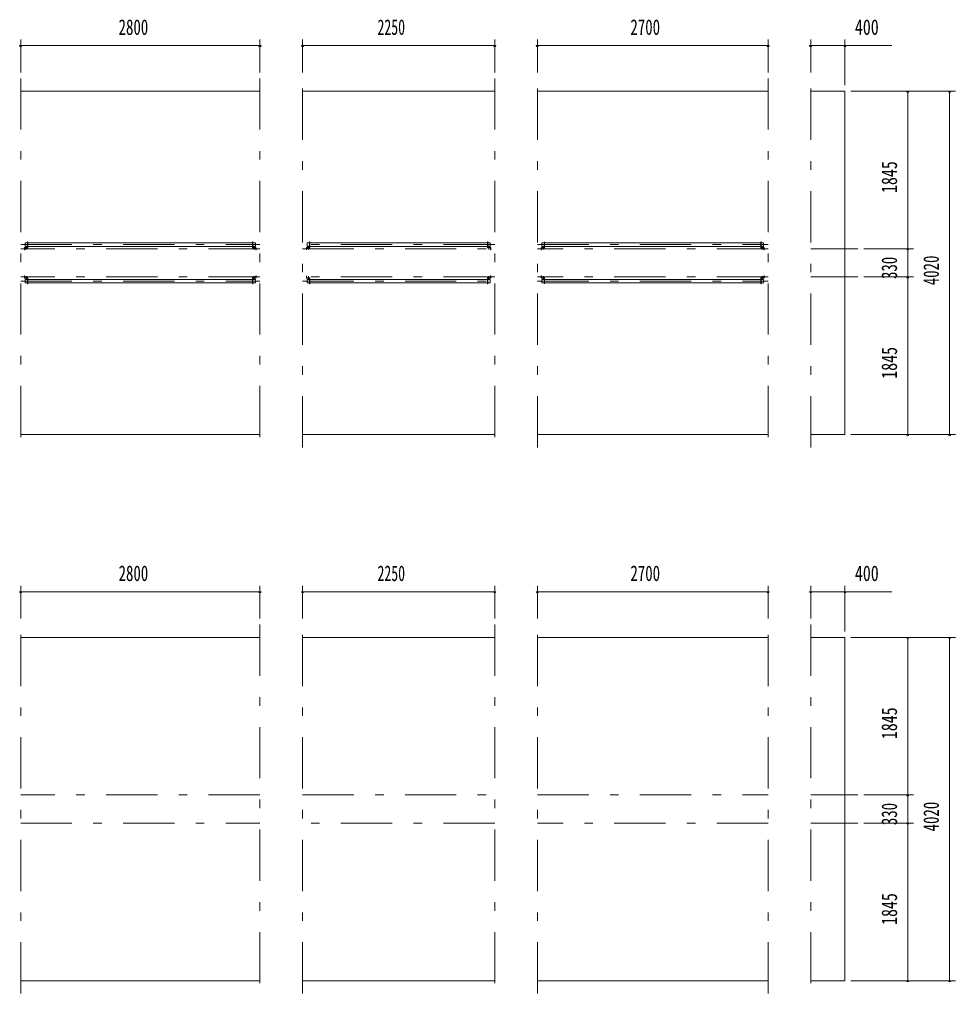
# Model space of a CAD drawing. Units: millimetres, scale not verified. Extents: x -31992 to 32005, y -14700 to 14700.
# Drawn here: x -22130 to -11171, y -10937 to 468 of the extents above; entities that cross this region are included whole.
import ezdxf
from ezdxf.enums import TextEntityAlignment as Align

# ---------------------------------------------------------------- set-up
doc = ezdxf.new("R2010")
doc.units = ezdxf.units.MM
doc.header["$LTSCALE"] = 50
doc.linetypes.add('USER3', pattern=[24, 12, -5, 2, -5])
for name, color, linetype, lineweight in [('0-2_1-07BOLD', 7, 'Continuous', 18), ('0-3_1-27CENTER', 3, 'USER3', 18), ('0-5_1-57DIM', 3, 'Continuous', 18)]:
    doc.layers.add(name, color=color, linetype=linetype, lineweight=lineweight)
doc.styles.add('ＭＳ ゴシック', font='')
doc.styles.get('ＭＳ ゴシック').set_extended_font_data('MS Gothic')

msp = doc.modelspace()

# ---------------------------------------------------------------- linework, layer by layer
at = {"layer": '0-2_1-07BOLD'}
for p, q in [((-19315.59, -372.46), (-22115.59, -372.46)), ((-16565.59, -372.46), (-18815.59, -372.46)), ((-13365.59, -372.46), (-16065.59, -372.46)), ((-22031.05, -2146.96), (-19400.15, -2146.96)), ((-18731.04, -2146.96), (-16650.14, -2146.96)), ((-13450.14, -2146.96), (-15981.04, -2146.96)), ((-22065.84, -2204.26), (-22036.24, -2204.26)), ((-22036.24, -2207.46), (-22065.84, -2207.46)), ((-22034.24, -2189.65), (-22063.09, -2189.65)), ((-19400.15, -2189.65), (-22031.05, -2189.65)), ((-19394.94, -2204.26), (-19365.34, -2204.26)), ((-19365.34, -2207.46), (-19394.94, -2207.46)), ((-19360.14, -2209.46), (-19360.14, -2229.46)), ((-18765.84, -2204.26), (-18736.24, -2204.26)), ((-18736.24, -2207.46), (-18765.84, -2207.46)), ((-18734.24, -2189.65), (-18763.09, -2189.65)), ((-16650.14, -2189.65), (-18731.04, -2189.65)), ((-16644.94, -2204.26), (-16615.34, -2204.26)), ((-16615.34, -2207.46), (-16644.94, -2207.46)), ((-16610.14, -2209.46), (-16610.14, -2229.46)), ((-16015.84, -2204.26), (-15986.24, -2204.26)), ((-15986.24, -2207.46), (-16015.84, -2207.46)), ((-16013.09, -2189.65), (-15984.24, -2189.65)), ((-15981.04, -2189.65), (-13450.14, -2189.65)), ((-13444.94, -2204.26), (-13415.34, -2204.26)), ((-13415.34, -2207.46), (-13444.94, -2207.46)), ((-13410.14, -2209.46), (-13410.14, -2229.46)), ((-22036.24, -2557.46), (-22065.84, -2557.46)), ((-22065.84, -2560.66), (-22036.24, -2560.66)), ((-22031.05, -2575.26), (-19400.15, -2575.26)), ((-19400.15, -2617.95), (-22031.05, -2617.95)), ((-19394.94, -2557.46), (-19365.34, -2557.46)), ((-19365.34, -2560.66), (-19394.94, -2560.66)), ((-18736.24, -2557.46), (-18765.84, -2557.46)), ((-18765.84, -2560.66), (-18736.24, -2560.66)), ((-18731.04, -2575.26), (-16650.14, -2575.26)), ((-16650.14, -2617.95), (-18731.04, -2617.95)), ((-16644.94, -2557.46), (-16615.34, -2557.46)), ((-16615.34, -2560.66), (-16644.94, -2560.66)), ((-16015.84, -2557.46), (-15986.24, -2557.46)), ((-15986.24, -2560.66), (-16015.84, -2560.66)), ((-13450.14, -2575.26), (-15981.04, -2575.26)), ((-15981.04, -2617.95), (-13450.14, -2617.95)), ((-13444.94, -2557.46), (-13415.34, -2557.46)), ((-13415.34, -2560.66), (-13444.94, -2560.66)), ((-22115.59, -4392.46), (-19315.59, -4392.46)), ((-18815.59, -4392.46), (-16565.59, -4392.46)), ((-16065.59, -4392.46), (-13365.59, -4392.46)), ((-19315.59, -6767.46), (-22115.59, -6767.46)), ((-16565.59, -6767.46), (-18815.59, -6767.46)), ((-13365.59, -6767.46), (-16065.59, -6767.46)), ((-22115.59, -10787.46), (-19315.59, -10787.46)), ((-18815.59, -10787.46), (-16565.59, -10787.46)), ((-16065.59, -10787.46), (-13365.59, -10787.46))]:
    msp.add_line(p, q, dxfattribs=at)
for points in [[(-12865.59, -4392.46), (-12465.59, -4392.46), (-12465.59, -372.46), (-12865.59, -372.46)], [(-22063.09, -2189.65), (-22063.09, -2146.96), (-22034.24, -2146.96)], [(-22034.24, -2202.26), (-22034.24, -2136.46), (-22031.04, -2136.46), (-22031.04, -2202.26)], [(-19396.94, -2202.26), (-19396.94, -2136.46), (-19400.15, -2136.46), (-19400.15, -2202.26)], [(-19396.94, -2146.96), (-19368.09, -2146.96), (-19368.09, -2189.65), (-19396.94, -2189.65)], [(-18763.09, -2189.65), (-18763.09, -2146.96), (-18734.24, -2146.96)], [(-18734.24, -2202.26), (-18734.24, -2136.46), (-18731.04, -2136.46), (-18731.04, -2202.26)], [(-16646.94, -2202.26), (-16646.94, -2136.46), (-16650.14, -2136.46), (-16650.14, -2202.26)], [(-16646.94, -2146.96), (-16618.09, -2146.96), (-16618.09, -2189.65), (-16646.94, -2189.65)], [(-15984.24, -2146.96), (-16013.09, -2146.96), (-16013.09, -2189.65)], [(-15984.24, -2202.26), (-15984.24, -2136.46), (-15981.04, -2136.46), (-15981.04, -2202.26)], [(-13446.94, -2202.26), (-13446.94, -2136.46), (-13450.14, -2136.46), (-13450.14, -2202.26)], [(-13446.94, -2189.65), (-13418.09, -2189.65), (-13418.09, -2146.96), (-13446.94, -2146.96)], [(-22067.84, -2209.46), (-22067.84, -2229.46), (-22071.05, -2229.46), (-22071.05, -2209.46)], [(-19360.14, -2229.46), (-19363.34, -2229.46), (-19363.34, -2209.46)], [(-18767.84, -2209.46), (-18767.84, -2229.46), (-18771.05, -2229.46), (-18771.05, -2209.46)], [(-16610.14, -2229.46), (-16613.34, -2229.46), (-16613.34, -2209.46)], [(-16017.84, -2209.46), (-16017.84, -2229.46), (-16021.04, -2229.46), (-16021.04, -2209.46)], [(-13410.14, -2229.46), (-13413.34, -2229.46), (-13413.34, -2209.46)], [(-22067.84, -2555.46), (-22067.84, -2535.46), (-22071.05, -2535.46), (-22071.05, -2555.46)], [(-22034.24, -2617.95), (-22063.09, -2617.95), (-22063.09, -2575.26), (-22034.24, -2575.26)], [(-22034.24, -2562.66), (-22034.24, -2628.46), (-22031.04, -2628.46), (-22031.04, -2562.66)], [(-19396.94, -2562.66), (-19396.94, -2628.46), (-19400.15, -2628.46), (-19400.15, -2562.66)], [(-19396.94, -2575.26), (-19368.09, -2575.26), (-19368.09, -2617.95), (-19396.94, -2617.95)], [(-19363.34, -2555.46), (-19363.34, -2535.46), (-19360.14, -2535.46), (-19360.14, -2555.46)], [(-18767.84, -2555.46), (-18767.84, -2535.46), (-18771.05, -2535.46), (-18771.05, -2555.46)], [(-18734.24, -2617.95), (-18763.09, -2617.95), (-18763.09, -2575.26), (-18734.24, -2575.26)], [(-18734.24, -2562.66), (-18734.24, -2628.46), (-18731.04, -2628.46), (-18731.04, -2562.66)], [(-16646.94, -2562.66), (-16646.94, -2628.46), (-16650.14, -2628.46), (-16650.14, -2562.66)], [(-16646.94, -2575.26), (-16618.09, -2575.26), (-16618.09, -2617.95), (-16646.94, -2617.95)], [(-16613.34, -2555.46), (-16613.34, -2535.46), (-16610.14, -2535.46), (-16610.14, -2555.46)], [(-16017.84, -2555.46), (-16017.84, -2535.46), (-16021.04, -2535.46), (-16021.04, -2555.46)], [(-15984.24, -2575.26), (-16013.09, -2575.26), (-16013.09, -2617.95), (-15984.24, -2617.95)], [(-15981.04, -2562.66), (-15981.04, -2628.46), (-15984.24, -2628.46), (-15984.24, -2562.66)], [(-13446.94, -2562.66), (-13446.94, -2628.46), (-13450.14, -2628.46), (-13450.14, -2562.66)], [(-13446.94, -2617.95), (-13418.09, -2617.95), (-13418.09, -2575.26), (-13446.94, -2575.26)], [(-13413.34, -2555.46), (-13413.34, -2535.46), (-13410.14, -2535.46), (-13410.14, -2555.46)], [(-12865.59, -10787.46), (-12465.59, -10787.46), (-12465.59, -6767.46), (-12865.59, -6767.46)]]:
    msp.add_lwpolyline(points, dxfattribs=at)
for centre, radius, start, end in [((-22065.84, -2209.46), 5.2, 90, 180), ((-22065.84, -2209.46), 2, 90, 180), ((-22036.24, -2202.26), 2, 270, 0), ((-22036.24, -2202.26), 5.2, 270, 0), ((-19394.94, -2202.26), 5.2, 180, 270), ((-19394.94, -2202.26), 2, 180, 270), ((-19365.34, -2209.46), 5.2, 0, 90), ((-19365.34, -2209.46), 2, 0, 90), ((-18765.84, -2209.46), 5.2, 90, 180), ((-18765.84, -2209.46), 2, 90, 180), ((-18736.24, -2202.26), 2, 270, 0), ((-18736.24, -2202.26), 5.2, 270, 0), ((-16644.94, -2202.26), 5.2, 180, 270), ((-16644.94, -2202.26), 2, 180, 270), ((-16615.34, -2209.46), 5.2, 0, 90), ((-16615.34, -2209.46), 2, 0, 90), ((-16015.84, -2209.46), 5.2, 90, 180), ((-16015.84, -2209.46), 2, 90, 180), ((-15986.24, -2202.26), 2, 270, 0), ((-15986.24, -2202.26), 5.2, 270, 0), ((-13444.94, -2202.26), 5.2, 180, 270), ((-13444.94, -2202.26), 2, 180, 270), ((-13415.34, -2209.46), 5.2, 0, 90), ((-13415.34, -2209.46), 2, 0, 90), ((-22065.84, -2555.46), 5.2, 180, 270), ((-22065.84, -2555.46), 2, 180, 270), ((-22036.24, -2562.66), 5.2, 0, 90), ((-22036.24, -2562.66), 2, 0, 90), ((-19394.94, -2562.66), 5.2, 90, 180), ((-19394.94, -2562.66), 2, 90, 180), ((-19365.34, -2555.46), 2, 270, 0), ((-19365.34, -2555.46), 5.2, 270, 0), ((-18765.84, -2555.46), 5.2, 180, 270), ((-18765.84, -2555.46), 2, 180, 270), ((-18736.24, -2562.66), 5.2, 0, 90), ((-18736.24, -2562.66), 2, 0, 90), ((-16644.94, -2562.66), 5.2, 90, 180), ((-16644.94, -2562.66), 2, 90, 180), ((-16615.34, -2555.46), 2, 270, 0), ((-16615.34, -2555.46), 5.2, 270, 0), ((-16015.84, -2555.46), 5.2, 180, 270), ((-16015.84, -2555.46), 2, 180, 270), ((-15986.24, -2562.66), 5.2, 0, 90), ((-15986.24, -2562.66), 2, 0, 90), ((-13444.94, -2562.66), 5.2, 90, 180), ((-13444.94, -2562.66), 2, 90, 180), ((-13415.34, -2555.46), 2, 270, 0), ((-13415.34, -2555.46), 5.2, 270, 0)]:
    msp.add_arc(centre, radius, start, end, dxfattribs=at)
at = {"layer": '0-3_1-27CENTER'}
for p, q in [((-22115.59, -222.46), (-22115.59, -4542.46)), ((-19315.59, -222.46), (-19315.59, -4542.46)), ((-18815.59, -4542.46), (-18815.59, -222.46)), ((-16565.59, -222.46), (-16565.59, -4542.46)), ((-16065.59, -4542.46), (-16065.59, -222.46)), ((-13365.59, -222.46), (-13365.59, -4542.46)), ((-12865.59, -4542.46), (-12865.59, -222.46)), ((-22115.59, -2168.31), (-19315.59, -2168.31)), ((-19315.59, -2217.46), (-22115.59, -2217.46)), ((-22046.04, -2226.46), (-22046.04, -2184.66)), ((-19385.14, -2226.46), (-19385.14, -2184.66)), ((-16565.59, -2168.31), (-18815.59, -2168.31)), ((-18815.59, -2217.46), (-16565.59, -2217.46)), ((-18746.04, -2226.46), (-18746.04, -2184.66)), ((-16635.14, -2226.46), (-16635.14, -2184.66)), ((-16065.59, -2168.31), (-13365.59, -2168.31)), ((-13365.59, -2217.46), (-16065.59, -2217.46)), ((-15996.04, -2226.46), (-15996.04, -2184.66)), ((-13435.14, -2226.46), (-13435.14, -2184.66)), ((-12865.59, -2217.46), (-12315.59, -2217.46)), ((-19315.59, -2547.46), (-22115.59, -2547.46)), ((-22115.59, -2596.61), (-19315.59, -2596.61)), ((-22046.04, -2538.46), (-22046.04, -2580.26)), ((-19385.14, -2580.26), (-19385.14, -2538.46)), ((-16565.59, -2547.46), (-18815.59, -2547.46)), ((-18815.59, -2596.61), (-16565.59, -2596.61)), ((-18746.04, -2538.46), (-18746.04, -2580.26)), ((-16635.14, -2580.26), (-16635.14, -2538.46)), ((-13365.59, -2547.46), (-16065.59, -2547.46)), ((-16065.59, -2596.61), (-13365.59, -2596.61)), ((-15996.04, -2538.46), (-15996.04, -2580.26)), ((-13435.14, -2580.26), (-13435.14, -2538.46)), ((-12315.59, -2547.46), (-12865.59, -2547.46)), ((-22115.59, -10937.46), (-22115.59, -6617.46)), ((-19315.59, -6617.46), (-19315.59, -10937.46)), ((-18815.59, -10937.46), (-18815.59, -6617.46)), ((-16565.59, -6617.46), (-16565.59, -10937.46)), ((-16065.59, -10937.46), (-16065.59, -6617.46)), ((-13365.59, -10937.46), (-13365.59, -6617.46)), ((-12865.59, -6617.46), (-12865.59, -10937.46)), ((-19315.59, -8612.46), (-22115.59, -8612.46)), ((-18815.59, -8612.46), (-16565.59, -8612.46)), ((-16065.59, -8612.46), (-13365.59, -8612.46)), ((-12315.59, -8612.46), (-12865.59, -8612.46)), ((-22115.59, -8942.46), (-19315.59, -8942.46)), ((-16565.59, -8942.46), (-18815.59, -8942.46)), ((-13365.59, -8942.46), (-16065.59, -8942.46)), ((-12865.59, -8942.46), (-12315.59, -8942.46))]:
    msp.add_line(p, q, dxfattribs=at)
at = {"layer": '0-5_1-57DIM'}
for p, q in [((-22115.59, 232.54), (-22115.59, -152.46)), ((-19315.59, -152.46), (-19315.59, 232.54)), ((-18815.59, -152.46), (-18815.59, 232.54)), ((-16565.59, 232.54), (-16565.59, -152.46)), ((-16065.59, -152.46), (-16065.59, 232.54)), ((-13365.59, 232.54), (-13365.59, -152.46)), ((-12865.59, -152.46), (-12865.59, 232.54)), ((-12465.59, 232.54), (-12465.59, -302.46)), ((-22101.59, 162.54), (-22129.59, 162.54)), ((-22115.59, 162.54), (-19315.59, 162.54)), ((-19301.59, 162.54), (-19329.59, 162.54)), ((-18801.59, 162.54), (-18829.59, 162.54)), ((-18815.59, 162.54), (-16565.59, 162.54)), ((-16551.59, 162.54), (-16579.59, 162.54)), ((-16051.59, 162.54), (-16079.59, 162.54)), ((-16065.59, 162.54), (-13365.59, 162.54)), ((-13351.59, 162.54), (-13379.59, 162.54)), ((-12851.59, 162.54), (-12879.59, 162.54)), ((-12865.59, 162.54), (-12465.59, 162.54)), ((-12451.59, 162.54), (-12479.59, 162.54)), ((-11916.09, 162.54), (-12465.59, 162.54)), ((-12395.59, -372.46), (-11170.59, -372.46)), ((-11716.59, -372.46), (-11744.59, -372.46)), ((-11730.59, -372.46), (-11730.59, -2217.46)), ((-11226.59, -372.46), (-11254.59, -372.46)), ((-11240.59, -372.46), (-11240.59, -4392.46)), ((-12245.59, -2217.46), (-11660.59, -2217.46)), ((-11716.59, -2217.46), (-11744.59, -2217.46)), ((-11730.59, -2217.46), (-11730.59, -2547.46)), ((-11660.59, -2547.46), (-12245.59, -2547.46)), ((-11716.59, -2547.46), (-11744.59, -2547.46)), ((-11730.59, -2547.46), (-11730.59, -4392.46)), ((-11170.59, -4392.46), (-12395.59, -4392.46)), ((-11716.59, -4392.46), (-11744.59, -4392.46)), ((-11226.59, -4392.46), (-11254.59, -4392.46)), ((-22101.59, -6232.46), (-22129.59, -6232.46)), ((-22115.59, -6547.46), (-22115.59, -6162.46)), ((-22115.59, -6232.46), (-19315.59, -6232.46)), ((-19301.59, -6232.46), (-19329.59, -6232.46)), ((-19315.59, -6162.46), (-19315.59, -6547.46)), ((-18801.59, -6232.46), (-18829.59, -6232.46)), ((-18815.59, -6547.46), (-18815.59, -6162.46)), ((-18815.59, -6232.46), (-16565.59, -6232.46)), ((-16551.59, -6232.46), (-16579.59, -6232.46)), ((-16565.59, -6162.46), (-16565.59, -6547.46)), ((-16051.59, -6232.46), (-16079.59, -6232.46)), ((-16065.59, -6547.46), (-16065.59, -6162.46)), ((-16065.59, -6232.46), (-13365.59, -6232.46)), ((-13351.59, -6232.46), (-13379.59, -6232.46)), ((-13365.59, -6547.46), (-13365.59, -6162.46)), ((-12851.59, -6232.46), (-12879.59, -6232.46)), ((-12865.59, -6162.46), (-12865.59, -6547.46)), ((-12865.59, -6232.46), (-12465.59, -6232.46)), ((-12451.59, -6232.46), (-12479.59, -6232.46)), ((-12465.59, -6697.46), (-12465.59, -6162.46)), ((-12465.59, -6232.46), (-11916.09, -6232.46)), ((-12395.59, -6767.46), (-11170.59, -6767.46)), ((-11716.59, -6767.46), (-11744.59, -6767.46)), ((-11730.59, -6767.46), (-11730.59, -8612.46)), ((-11226.59, -6767.46), (-11254.59, -6767.46)), ((-11240.59, -6767.46), (-11240.59, -10787.46)), ((-11660.59, -8612.46), (-12245.59, -8612.46)), ((-11716.59, -8612.46), (-11744.59, -8612.46)), ((-11730.59, -8612.46), (-11730.59, -8942.46)), ((-12245.59, -8942.46), (-11660.59, -8942.46)), ((-11716.59, -8942.46), (-11744.59, -8942.46)), ((-11730.59, -8942.46), (-11730.59, -10787.46)), ((-11170.59, -10787.46), (-12395.59, -10787.46)), ((-11716.59, -10787.46), (-11744.59, -10787.46)), ((-11226.59, -10787.46), (-11254.59, -10787.46))]:
    msp.add_line(p, q, dxfattribs=at)
for centre in [(-22115.59, 162.54), (-19315.59, 162.54), (-18815.59, 162.54), (-16565.59, 162.54), (-16065.59, 162.54), (-13365.59, 162.54), (-12865.59, 162.54), (-12465.59, 162.54), (-11730.59, -372.46), (-11240.59, -372.46), (-11730.59, -2217.46), (-11730.59, -2547.46), (-11730.59, -4392.46), (-11240.59, -4392.46), (-22115.59, -6232.46), (-19315.59, -6232.46), (-18815.59, -6232.46), (-16565.59, -6232.46), (-16065.59, -6232.46), (-13365.59, -6232.46), (-12865.59, -6232.46), (-12465.59, -6232.46), (-11730.59, -6767.46), (-11240.59, -6767.46), (-11730.59, -8612.46), (-11730.59, -8942.46), (-11730.59, -10787.46), (-11240.59, -10787.46)]:
    msp.add_arc(centre, 14, 180, 0, dxfattribs=at)

# ---------------------------------------------------------------- texts
at = {"layer": '0-5_1-57DIM', "color": 7, "style": 'ＭＳ ゴシック'}
for s, width, p in [('2800', 0.7, (-20969.37, 232.54)), ('2250', 0.65, (-17937.95, 232.54)), ('2700', 0.7, (-14976.83, 232.54)), ('400', 0.75, (-12348.52, 232.54)), ('2800', 0.7, (-20969.37, -6162.46)), ('2250', 0.65, (-17937.95, -6162.46)), ('2700', 0.7, (-14976.83, -6162.46)), ('400', 0.75, (-12348.52, -6162.46))]:
    msp.add_text(s, height=182.3, dxfattribs=dict(at, width=width)).set_placement(p, align=Align.BOTTOM_LEFT)
for s, width, p in [('1845', 0.75, (-11800.59, -1564.08)), ('330', 0.7, (-11800.59, -2571.21)), ('4020', 0.7, (-11310.59, -2644.11)), ('1845', 0.75, (-11800.59, -3739.07)), ('1845', 0.75, (-11800.59, -7959.08)), ('330', 0.7, (-11800.59, -8966.22)), ('4020', 0.7, (-11310.59, -9039.12)), ('1845', 0.75, (-11800.59, -10134.08))]:
    msp.add_text(s, height=182.3, rotation=90, dxfattribs=dict(at, width=width)).set_placement(p, align=Align.BOTTOM_LEFT)

doc.saveas('drawing.dxf')
